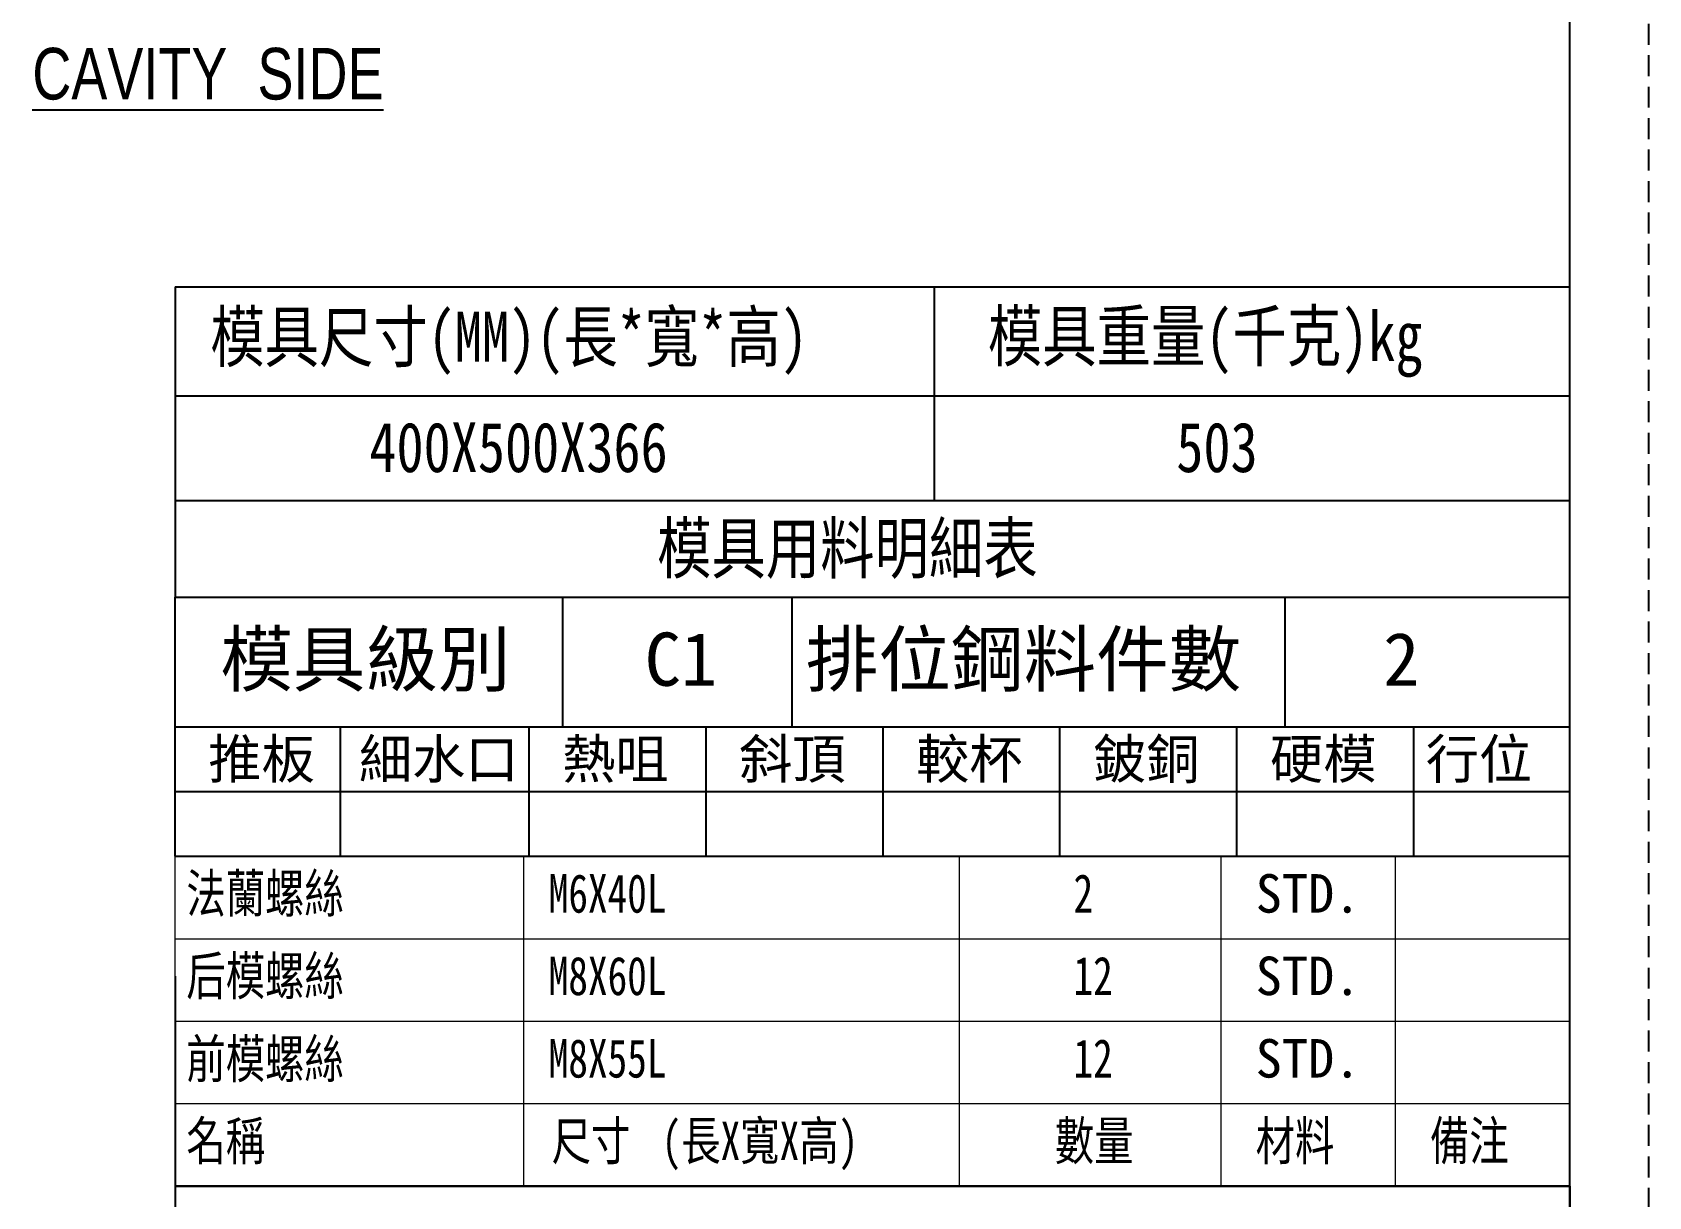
# Model space of a CAD drawing. Header units: millimetres. Extents: x 33920 to 35330, y -21664 to -20666.
# Drawn here: x 35021.9 to 35330.2, y -21469.2 to -21247.2 of the extents above; entities that cross this region are included whole.
import ezdxf

# ---------------------------------------------------------------- set-up
doc = ezdxf.new("R2010")
doc.units = ezdxf.units.MM
doc.header["$LTSCALE"] = 8
doc.linetypes.add('DASHED', pattern=[0.75, 0.5, -0.25])
doc.layers.add('A', color=7, linetype='Continuous')
doc.layers.add('dim', color=3, linetype='Continuous', lineweight=15)
doc.layers.add('MBOM-ASSIS-LAYER', color=71, linetype='Continuous', lineweight=9)
doc.styles.add('ROMANC', font='RomanC.ttf', dxfattribs={"width": 0.8, "height": 7})
doc.styles.add('style1', font='mingliu.ttc', dxfattribs={"width": 0.75})
doc.styles.add('新字体', font='KAIU.TTF', dxfattribs={"width": 0.75})

msp = doc.modelspace()

# ---------------------------------------------------------------- linework, layer by layer
at = {"color": 0}
for p, q in [((35049.189, -21295.718), (35315.139, -21295.718)), ((35049.189, -21295.718), (35049.189, -21354.93)), ((35193.959, -21295.718), (35193.959, -21336.451)), ((35049.189, -21316.518), (35315.139, -21316.518))]:
    msp.add_line(p, q, dxfattribs=at)
for p, q in [((35315.139, -21354.93), (35315.139, -21295.718)), ((35049.189, -21336.451), (35315.139, -21336.451)), ((35049.189, -21354.93), (35315.139, -21354.93))]:
    msp.add_line(p, q)
at = {"layer": 'A', "linetype": 'DASHED'}
msp.add_line((35330.205, -21663.556), (35330.205, -20665.997), dxfattribs=at)
at = {"layer": 'A'}
for p, q in [((35315.141, -21648.492), (35315.141, -20681.061)), ((35049.189, -21354.93), (35315.139, -21354.93)), ((35049.189, -21404.299), (35049.189, -21354.93)), ((35123.118, -21379.615), (35123.118, -21354.93)), ((35166.844, -21379.615), (35166.844, -21354.93)), ((35260.848, -21379.615), (35260.848, -21354.93)), ((35315.142, -21404.299), (35315.139, -21354.93)), ((35049.189, -21379.615), (35315.139, -21379.615)), ((35049.189, -21379.615), (35270.814, -21379.615)), ((35080.693, -21404.299), (35080.693, -21379.615)), ((35116.686, -21404.299), (35116.686, -21379.615)), ((35150.434, -21404.299), (35150.434, -21379.615)), ((35184.183, -21404.299), (35184.183, -21379.615)), ((35217.931, -21404.299), (35217.931, -21379.615)), ((35251.68, -21404.299), (35251.68, -21379.615)), ((35285.429, -21404.299), (35285.429, -21379.615)), ((35049.189, -21391.957), (35315.139, -21391.957)), ((35049.189, -21404.299), (35315.143, -21404.299)), ((35049.186, -21427.172), (35049.186, -21648.492)), ((35049.186, -21467.2), (35315.141, -21467.2)), ((35315.142, -21467.2), (35049.186, -21467.2)), ((35315.141, -21467.2), (35315.141, -21648.492))]:
    msp.add_line(p, q, dxfattribs=at)
at = {"layer": 'MBOM-ASSIS-LAYER'}
for p, q in [((35049.186, -21467.2), (35049.187, -21404.299)), ((35049.187, -21404.299), (35315.142, -21404.299)), ((35049.187, -21404.299), (35315.142, -21404.299)), ((35115.675, -21467.2), (35115.676, -21404.299)), ((35198.786, -21467.2), (35198.787, -21404.299)), ((35248.652, -21467.2), (35248.653, -21404.299)), ((35281.897, -21467.2), (35281.898, -21404.299)), ((35315.142, -21467.2), (35315.143, -21404.299)), ((35049.187, -21420.025), (35315.142, -21420.025)), ((35049.185, -21435.75), (35315.14, -21435.75)), ((35049.186, -21451.475), (35315.141, -21451.475)), ((35049.186, -21467.2), (35315.141, -21467.2))]:
    msp.add_line(p, q, dxfattribs=at)

# ---------------------------------------------------------------- texts
at = {"color": 122, "insert": (35021.931, -21250.157), "char_height": 9.84367, "width": 79.31063, "attachment_point": 1, "style": 'ROMANC'}
msp.add_mtext('{\\f新細明體|b0|i0|c136|p54;\\LCAVITY  SIDE}', dxfattribs=at)
at = {"layer": 'A', "style": 'style1'}
for s, height, p in [('模具級別', 10.1483, (35057.764, -21371.805)), ('排位鋼料件數', 10.1483, (35169.459, -21371.805)), ('C1', 10.1483, (35138.727, -21371.805)), ('2', 10.148, (35279.563, -21371.805)), ('推板', 7.4421, (35055.49, -21389.478)), ('細水口', 7.4421, (35084.221, -21389.478)), ('熱咀', 7.4421, (35122.987, -21389.478)), ('斜頂', 7.4421, (35156.735, -21389.478)), ('較杯', 7.4421, (35190.484, -21389.478)), ('鈹銅', 7.4421, (35224.233, -21389.478)), ('硬模', 7.4421, (35257.981, -21389.478)), ('行位', 7.4421, (35287.691, -21389.478))]:
    msp.add_text(s, height=height, dxfattribs=at).set_placement(p)
at = {"layer": 'dim', "linetype": 'ByBlock', "style": 'style1', "width": 0.8}
for s, p in [('模具尺寸(MM)(長*寬*高)', (35055.854, -21309.989)), ('模具重量(千克)kg', (35204.164, -21309.86)), ('400X500X366', (35086.209, -21331.052)), ('503', (35240.113, -21331.052)), ('模具用料明細表', (35141.079, -21350.318))]:
    msp.add_text(s, height=9.5054, dxfattribs=at).set_placement(p)
at = {"layer": 'MBOM-ASSIS-LAYER', "style": '新字体', "width": 0.75}
for s, height, p in [('法蘭螺絲', 7.3384, (35051.305, -21415.063)), ('M6X40L', 7.3384, (35120.417, -21415.063)), ('2', 7.338, (35220.504, -21415.063)), ('后模螺絲', 7.3384, (35051.305, -21430.788)), ('M8X60L', 7.3384, (35120.417, -21430.788)), ('12', 7.3384, (35220.503, -21430.788)), ('前模螺絲', 7.3384, (35051.304, -21446.613)), ('M8X55L', 7.3384, (35120.417, -21446.513)), ('12', 7.3384, (35220.503, -21446.513)), ('名稱', 7.3384, (35051.305, -21462.238)), ('尺寸', 7.3384, (35120.971, -21462.238)), ('(長X寬X高)', 7.3384, (35141.951, -21462.238)), ('數量', 7.3384, (35216.944, -21462.238)), ('材料', 7.3384, (35255.25, -21462.238)), ('備注', 7.3384, (35288.494, -21462.238))]:
    msp.add_text(s, height=height, dxfattribs=at).set_placement(p)
at = {"layer": 'MBOM-ASSIS-LAYER', "style": 'style1'}
for p in [(35255.251, -21415.063), (35255.251, -21430.788), (35255.25, -21446.513)]:
    msp.add_text('STD.', height=7.3384, dxfattribs=at).set_placement(p)

doc.saveas('drawing.dxf')
